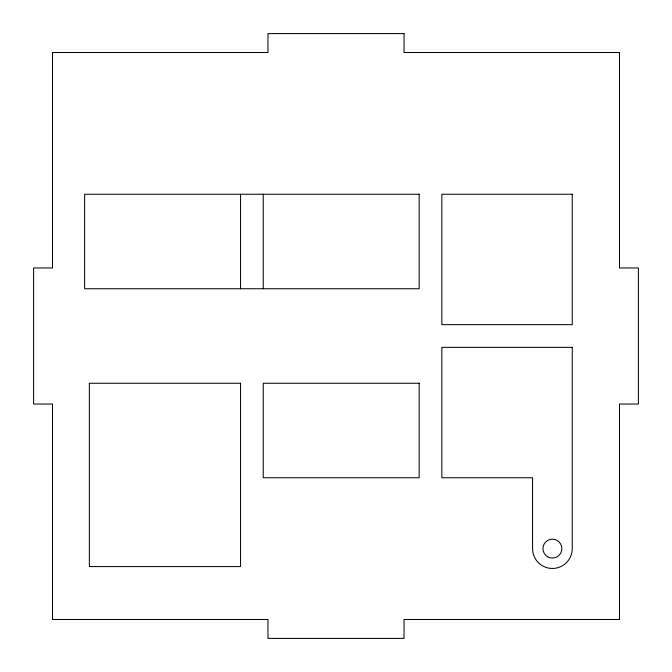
<?xml version="1.0" encoding="UTF-8"?>
<svg xmlns="http://www.w3.org/2000/svg" width="672" height="672" viewBox="0 0 672 672"><rect width="100%" height="100%" fill="white"/><g stroke="black" fill="none" stroke-linecap="round" stroke-linejoin="round"><path stroke-width="1.01" d="M263.239 194.25L263.239 288.75M240.559 194.25L240.559 288.75M404.04 33.6L267.96 33.6L267.96 52.5L52.5 52.5L52.5 267.96L33.6 267.96L33.6 404.04L52.5 404.04L52.5 619.5L267.96 619.5L267.96 638.4L404.04 638.4L404.04 619.5L619.5 619.5L619.5 404.04L638.4 404.04L638.4 267.96L619.5 267.96L619.5 52.5L404.04 52.5L404.04 33.6M419.16 194.25L84.63 194.25L84.63 288.75L419.16 288.75L419.16 194.25M572.25 194.25L441.84 194.25L441.84 324.66L572.25 324.66L572.25 194.25M572.25 347.34L441.84 347.34L441.84 477.75L532.56 477.75L532.56 548.621A19.841 19.841 0 0 0 552.401 568.47A19.841 19.841 0 0 0 572.25 548.621L572.25 347.34M240.559 383.25L89.359 383.25L89.359 566.58L240.559 566.58L240.559 383.25M419.16 383.25L263.239 383.25L263.239 477.75L419.16 477.75L419.16 383.25M547.68 556.811A9.45 9.45 0 0 0 561.851 548.621A9.45 9.45 0 0 0 547.68 540.439A9.45 9.45 0 0 0 547.68 556.811"/></g></svg>
